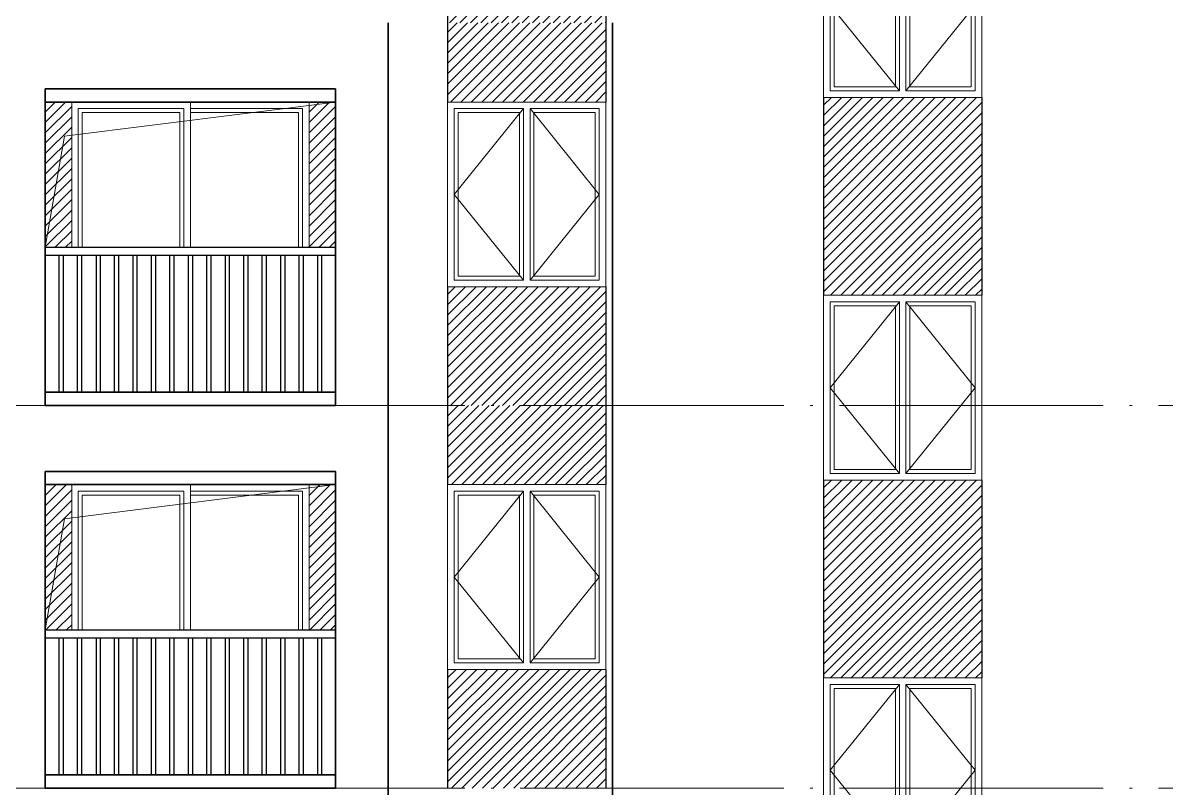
# Model space of a CAD drawing. Extents: x 27938 to 725830, y -209821 to 1628073.
# Drawn here: x 279046 to 287714, y 52040 to 57840 of the extents above; entities that cross this region are included whole.
import ezdxf
from ezdxf.xclip import XClip

# ---------------------------------------------------------------- set-up
doc = ezdxf.new("R2010")
doc.units = 0
doc.header["$LTSCALE"] = 1000
doc.header["$MEASUREMENT"] = 0
doc.header["$XCLIPFRAME"] = 0
doc.linetypes.add('DOTE', pattern=[2.42, 2, -0.2, 0.02, -0.2])
doc.layers.add('3-剖面填充（细）', color=250, linetype='Continuous')
doc.layers.add('Stair-栏杆', color=142, linetype='Continuous')
for name, color, linetype, lineweight in [('DOTE', 19, 'DOTE', 9), ('WINDOW', 144, 'Continuous', 15), ('立面-中轮廓线', 213, 'Continuous', 35), ('立面-普通轮廓', 7, 'Continuous', 18), ('立面-洞口示意', 152, 'Continuous', 13), ('立面-窗开启线', 250, 'Continuous', 13)]:
    doc.layers.add(name, color=color, linetype=linetype, lineweight=lineweight)

# ---------------------------------------------------------------- blocks, each defined once
blk = doc.blocks.new('HFHCDSFFDGD')
at = {"layer": '3-剖面填充（细）'}
h = blk.add_hatch(dxfattribs=at)
h.set_pattern_fill('ANSI31', color=256, scale=35)
h.set_pattern_definition([(45, (-274079.86, 7223), (-39.2886205, 39.2886205), [])])
h.paths.add_polyline_path([(247906.1, 40476), (247906.1, 41076), (246706.3, 41076), (246705.7, 40476)])
h = blk.add_hatch(dxfattribs=at)
h.set_pattern_fill('ANSI31', color=256, scale=35)
h.set_pattern_definition([(45, (-274178.246, 5800), (-39.2886205, 39.2886205), [])])
h.paths.add_polyline_path([(243656.1, 39376), (243856.1, 39376), (243856.1, 40476), (243656.1, 40476)])
h = blk.add_hatch(dxfattribs=at)
h.set_pattern_fill('ANSI31', color=256, scale=35)
h.set_pattern_definition([(45, (-272178.246, 5800), (-39.2886205, 39.2886205), [])])
h.paths.add_polyline_path([(245656.1, 39376), (245856.1, 39376), (245856.1, 40476), (245656.1, 40476)])
h = blk.add_hatch(dxfattribs=at)
h.set_pattern_fill('ANSI31', color=256, scale=35)
h.set_pattern_definition([(45, (-274079.86, 4923), (-39.2886205, 39.2886205), [])])
h.paths.add_polyline_path([(247906.1, 38176), (247906.1, 39076), (246706.5, 39076), (246705.7, 38176)])
for p, q in [((246706.1, 41076), (246706.1, 40476)), ((247906.1, 41076), (247906.1, 40476)), ((246706.1, 39076), (246706.1, 38176)), ((247906.1, 39076), (247906.1, 38176))]:
    blk.add_line(p, q, dxfattribs=at)
blk = doc.blocks.new('A$C1B273453')
at = {"layer": 'WINDOW'}
for points in [[(50, 1350), (575, 1350), (575, 50), (50, 50)], [(1150, 1350), (625, 1350), (625, 50), (1150, 50)]]:
    blk.add_lwpolyline(points, close=True, dxfattribs=at)
at = {"layer": 'WINDOW', "color": 250}
for points in [[(80, 1320), (545, 1320), (545, 80), (80, 80)], [(1120, 1320), (655, 1320), (655, 80), (1120, 80)]]:
    blk.add_lwpolyline(points, close=True, dxfattribs=at)
at = {"layer": '立面-普通轮廓'}
blk.add_lwpolyline([(1200, 1400), (0, 1400), (0, 0), (1200, 0)], close=True, dxfattribs=at)
at = {"layer": '立面-窗开启线', "color": 251, "ltscale": 0.5, "true_color": 0x636466}
for points in [[(575, 1350), (50, 700), (575, 50)], [(625, 1350), (1150, 700), (625, 50)]]:
    blk.add_lwpolyline(points, dxfattribs=at)
blk = doc.blocks.new('A$C2CF43C8D')
at = {"layer": 'WINDOW'}
blk.add_line((900, 2300), (900, 0), dxfattribs=at)
for points in [[(50, 2250), (850, 2250), (850, 50), (50, 50)], [(1750, 2250), (900, 2250), (900, 50), (1750, 50)]]:
    blk.add_lwpolyline(points, close=True, dxfattribs=at)
at = {"layer": 'WINDOW', "color": 250}
blk.add_lwpolyline([(80, 2220), (820, 2220), (820, 80), (80, 80)], close=True, dxfattribs=at)
blk.add_lwpolyline([(900, 80), (1720, 80), (1720, 2220), (900, 2220)], dxfattribs=at)
at = {"layer": '立面-普通轮廓'}
blk.add_lwpolyline([(0, 2300), (1800, 2300), (1800, 0), (0, 0)], close=True, dxfattribs=at)
blk = doc.blocks.new('HFGHFHFHF')
at = {"layer": 'Stair-栏杆'}
for p, q in [((243656.1, 39376), (245856.1, 39376)), ((243656.1, 39316), (245856.1, 39316))]:
    blk.add_line(p, q, dxfattribs=at)
for points in [[(243761.1, 38276), (243761.1, 39316)], [(243791.1, 39316), (243791.1, 38276)], [(243901.1, 38276), (243901.1, 39316)], [(243931.1, 39316), (243931.1, 38276)], [(244041.1, 39316), (244041.1, 38276)], [(244071.1, 39316), (244071.1, 38276)], [(244181.1, 38276), (244181.1, 39316)], [(244211.1, 39316), (244211.1, 38276)], [(244321.1, 38276), (244321.1, 39316)], [(244351.1, 39316), (244351.1, 38276)], [(244461.1, 38276), (244461.1, 39316)], [(244491.1, 39316), (244491.1, 38276)], [(244601.1, 38276), (244601.1, 39316)], [(244631.1, 39316), (244631.1, 38276)], [(244741.1, 38276), (244741.1, 39316)], [(244771.1, 39316), (244771.1, 38276)], [(244881.1, 38276), (244881.1, 39316)], [(244911.1, 39316), (244911.1, 38276)], [(245021.1, 38276), (245021.1, 39316)], [(245051.1, 39316), (245051.1, 38276)], [(245161.1, 38276), (245161.1, 39316)], [(245191.1, 39316), (245191.1, 38276)], [(245301.1, 38276), (245301.1, 39316)], [(245331.1, 39316), (245331.1, 38276)], [(245441.1, 38276), (245441.1, 39316)], [(245471.1, 39316), (245471.1, 38276)], [(245581.1, 38276), (245581.1, 39316)], [(245611.1, 39316), (245611.1, 38276)], [(245721.1, 38276), (245721.1, 39316)], [(245751.1, 39316), (245751.1, 38276)]]:
    blk.add_lwpolyline(points, dxfattribs=at)
at = {"layer": '立面-中轮廓线'}
for p, q in [((246256.1, 41076), (246256.1, 38176)), ((247956.1, 41076), (247956.1, 38176)), ((243656.1, 40576), (243656.1, 38176)), ((245856.1, 40576), (245856.1, 38176))]:
    blk.add_line(p, q, dxfattribs=at)
for points in [[(243656.1, 40576), (245856.1, 40576), (245856.1, 40476), (243656.1, 40476)], [(243656.1, 38276), (245856.1, 38276), (245856.1, 38176), (243656.1, 38176)]]:
    blk.add_lwpolyline(points, close=True, dxfattribs=at)
for p in [(249556.1, 40511), (246706.1, 39076)]:
    blk.add_blockref('A$C1B273453', p)
ref = blk.add_blockref('A$C2CF43C8D', (243856.1, 38176))
XClip(ref).set_block_clipping_path([(0, 1199.9999183439), (1800.0002853817, 2300.0000000003)])

msp = doc.modelspace()

# ---------------------------------------------------------------- hatches: boundary and pattern name
at = {"layer": '3-剖面填充（细）'}
h = msp.add_hatch(dxfattribs=at)
h.set_pattern_fill('ANSI31', color=256, scale=35)
h.set_pattern_definition([(45, (-235669.43, 21722.28), (-39.2886205, 39.2886205), [])])
h.paths.add_polyline_path([(285116.4, 55775.3), (286316.8, 55775.3), (286317.4, 57275.3), (285117, 57275.3)])
h = msp.add_hatch(dxfattribs=at)
h.set_pattern_fill('ANSI31', color=256, scale=35)
h.set_pattern_definition([(45, (-235669.43, 18822.28), (-39.2886205, 39.2886205), [])])
h.paths.add_polyline_path([(285116.4, 52875.3), (286316.8, 52875.3), (286317.4, 54375.3), (285117, 54375.3)])

# ---------------------------------------------------------------- linework, layer by layer
for p, q in [((285116.6, 57275.3), (285116.6, 55775.3)), ((286316.6, 57275.3), (286316.6, 55775.3)), ((285116.6, 54375.3), (285116.6, 52875.3)), ((286316.6, 54375.3), (286316.6, 52875.3))]:
    msp.add_line(p, q, dxfattribs=at)
at = {"layer": 'DOTE', "linetype": 'DOTE'}
for p, q in [((270716.6, 54940.3), (328516.6, 54940.3)), ((270716.6, 52040.3), (328516.6, 52040.3))]:
    msp.add_line(p, q, dxfattribs=at)
at = {"layer": '立面-洞口示意'}
for points in [[(279216.6, 56140.3), (279361.4, 56981.2), (281416.6, 57240.3)], [(279216.6, 53240.3), (279361.4, 54081.2), (281416.6, 54340.3)]]:
    msp.add_lwpolyline(points, dxfattribs=at)

# ---------------------------------------------------------------- block references
for name, p in [('HFHCDSFFDGD', (35560.4, 19664.3)), ('HFGHFHFHF', (35560.4, 16764.3)), ('HFHCDSFFDGD', (35560.4, 16764.3)), ('HFGHFHFHF', (35560.4, 13864.3)), ('HFHCDSFFDGD', (35560.4, 13864.3)), ('HFGHFHFHF', (35560.4, 10964.3))]:
    msp.add_blockref(name, p)

doc.saveas('drawing.dxf')
